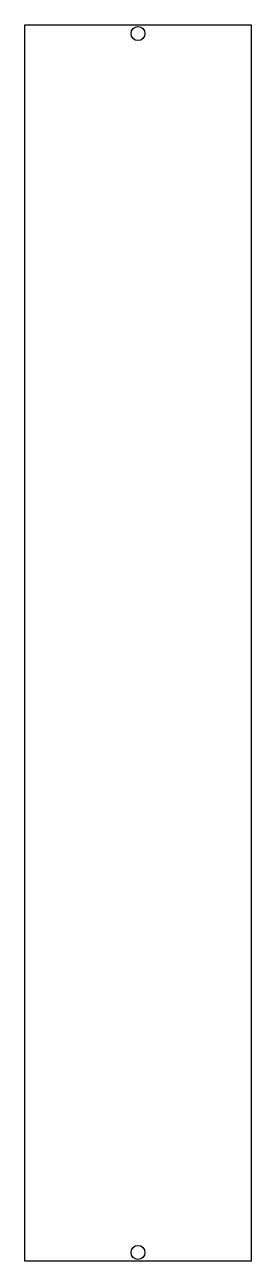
# Model space of a CAD drawing. Header units: inches. Extents: x -3.75 to -2.16, y -8.36 to 0.36.
import ezdxf

# ---------------------------------------------------------------- set-up
doc = ezdxf.new("R2010")
doc.units = ezdxf.units.IN
doc.layers.get('0').update_dxf_attribs({"linetype": 'CONTINUOUS'})

msp = doc.modelspace()

# ---------------------------------------------------------------- linework, layer by layer
msp.add_lwpolyline([(-2.1571, -8.3607), (-3.7536, -8.3607), (-3.7536, 0.3643), (-2.1571, 0.3643)], close=True)
for centre in [(-2.9554, 0.3018), (-2.9554, -8.2982)]:
    msp.add_circle(centre, 0.0492)

doc.saveas('drawing.dxf')
